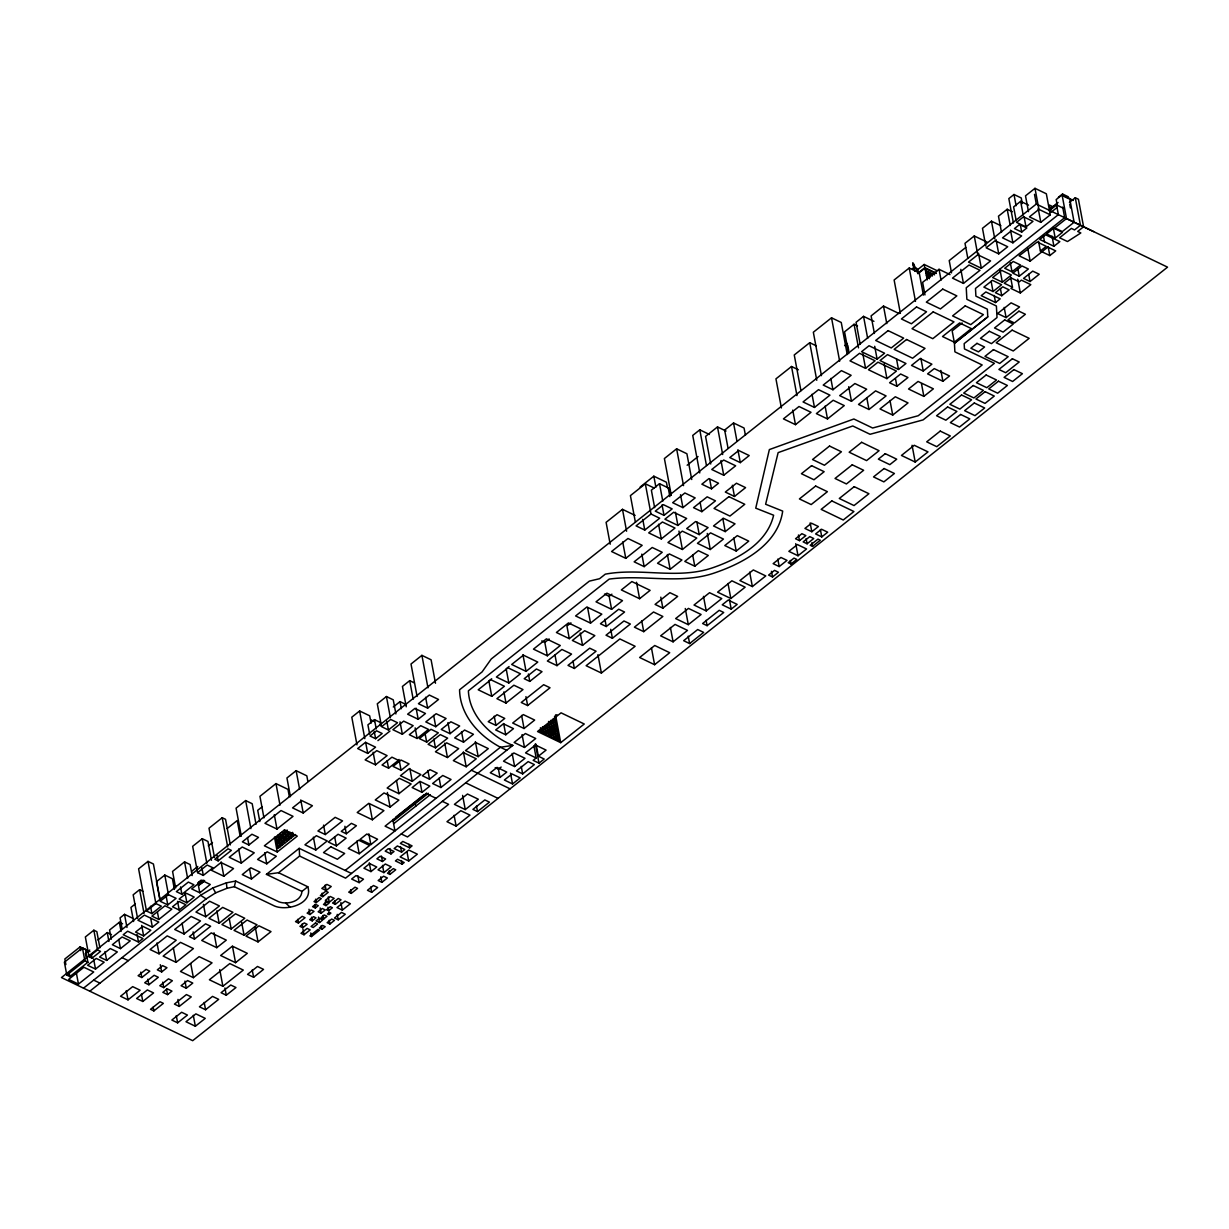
<?xml version="1.0" encoding="UTF-8"?>
<svg xmlns="http://www.w3.org/2000/svg" width="1229" height="1229" viewBox="0 0 1229 1229"><rect width="100%" height="100%" fill="white"/><g stroke="black" fill="none" stroke-linecap="round" stroke-linejoin="round"><path stroke-width="1.5" d="M89.809 991.204L206.119 898.921L215.674 892.838L226.95 888.306L234.34 886.693L274.482 905.988C287.094 911.38 313.472 903.822 307.803 886.754L301.919 891.424C301.243 901.733 287.217 904.882 278.952 901.856L235.661 881.039L226.366 882.852L212.863 887.922L200.557 895.296L83.511 988.177M234.34 886.693L235.661 881.039M847.242 354.551L841.25 322.474L831.526 317.804L813.337 332.229L821.448 375.644M148.002 861.391L138.6 868.842L146.497 911.012L151.904 913.608L161.306 906.157L155.883 903.545L148.002 861.391L153.41 863.987L160.277 900.657M709.41 434.467L699.793 429.827L692.741 435.419L699.762 472.935M816.256 345.825L809.727 342.691L794.257 354.966L800.939 390.668M691.727 479.51L686.903 453.747L676.626 448.815L664.397 458.525L671.28 495.333M913.546 268.275C916.266 271.071 910.243 255.417 914.207 268.168M913.9 264.051L915.052 270.749M923.394 295.083L919.231 272.823L909.245 268.014L894.128 279.997L900.381 313.395M435.496 683.247L431.102 659.789L421.9 655.364L411.008 664.013L417.092 696.474M914.653 265.971L914.775 268.629M912.425 268.69L914.376 267.154L916.588 268.214L917.264 271.824M230.33 844.891L225.537 819.313L222.219 817.715L209.007 828.208L214.476 857.443M798.389 369.806L791.522 366.503L775.945 378.855L781.398 407.951M640.14 487.053L653.828 476.191L666.425 482.244L667.455 487.744M256.031 824.29L252.191 803.72L245.646 800.571L236.076 808.16L241.33 836.227M654.043 487.959L645.333 483.78L630.416 495.625L635.408 522.325M726.047 431.041L717.49 426.924L705.569 436.403L710.731 463.978M371.066 723.19L369.683 715.8L359.636 710.976L351.801 717.183L356.978 744.866M915.236 271.363L917.786 269.335L918.171 271.425M915.544 271.302L924.177 264.465L937.112 270.687M211.48 860.254L207.962 841.435L202.247 838.7L192.661 846.305L197.592 872.651L203.307 875.386L212.894 867.782L207.179 865.032L197.592 872.651M1022.298 203.599L1021.253 197.961L1014.002 194.489L1008.84 198.576L1013.403 222.956M142.825 891.24L139.614 889.688L133.178 894.804L137.587 918.401M917.602 273.422L924.776 267.707L924.177 264.465M873.911 321.337L863.541 316.36L856.06 322.29L860.177 344.335M857.535 325.931L854.078 324.272L844.553 331.83L848.64 353.599M917.955 273.698L925.022 268.091L936.206 273.468M289.322 796.561L287.985 789.371L275.972 783.595L259.933 796.331L263.958 817.899M395.892 713.926L393.249 699.823L386.428 696.536L377.303 703.787L381.251 724.926M635.132 515.412L622.488 509.328L606.097 522.34L610.198 544.217M93.85 930.215L85.354 936.959L89.041 956.684L92.052 958.144L100.548 951.4L97.537 949.94L93.85 930.215L96.861 931.674L99.887 947.805M745.435 435.358L744.052 428.015L733.544 422.976L724.649 430.042L728.075 448.401M307.864 781.429L306.82 775.822L296.128 770.675L286.941 777.972L290.443 796.669M414.234 682.832L409.703 680.651L402.436 686.427L406.246 706.783M174.426 889.427L172.413 878.735L164.794 875.063L156.498 881.654L159.831 899.474M669.866 496.639L668.238 487.898L659.512 483.704L651.37 490.171L654.642 507.654M899.06 313.549L883.497 306.067L871.1 315.899L874.387 333.443M1000.913 225.721L991.465 221.189L982.478 228.302L985.796 246.03M192.185 875.57L190.126 864.555L184.565 861.882L172.567 871.407L175.655 887.937M1012.389 211.741L1007.196 209.253L998.47 216.181L1001.512 232.419M227.15 828.546L237.228 820.542L240.208 836.427M987.056 242.113L974.259 235.968L964.995 243.311L967.822 258.351M1034.987 188.329L1038.92 209.36L1029.441 216.872L1040.794 222.341L1050.273 214.814L1046.34 193.783L1034.987 188.329L1025.508 195.841L1028.458 211.618M89.901 951.584L80.1 946.883L64.845 958.989L65.874 964.55M687.149 465.238L698.057 456.573M135.267 903.991L130.95 907.417L133.592 921.504M208.331 845.829L212.494 842.526M1028.519 205.12L1020.638 201.341L1013.618 206.902L1016.199 220.652M82.435 947.882L64.384 962.199L66.812 975.119L69.853 976.579L87.904 962.261L85.477 949.341L82.435 947.882L84.862 960.801L87.904 962.261M133.009 918.416L124.528 914.345L120.073 917.863L122.178 929.109M965.764 247.459L949.218 260.579L951.507 272.869M950.017 274.605L939.033 269.32L922.626 282.347L924.976 294.929M262.023 806.915L257.721 810.31L259.826 821.525M844.615 345.656L847.38 343.459M380.79 726.062L380.099 722.345L374.492 719.641L367.917 724.864L369.652 734.159M122.593 923.809L119.351 922.257L109.581 930L111.301 939.202M97.921 939.985L107.261 932.565L111.501 934.608M393.28 706.967L400.039 701.621L406.353 704.647M89.732 950.032L85.4 953.458L86.03 956.838M191.801 871.207L197.792 866.46M173.535 887.999L176.208 885.894M1036.308 204.045L61.45 977.562L192.692 1040.671L1167.55 267.154L1036.308 204.045L1034.495 194.351M89.041 956.684L97.537 949.94M146.497 911.012L155.883 903.545M66.812 975.119L84.862 960.801M168.465 894.681L160.169 901.256L167.789 904.928L176.085 898.338L168.465 894.681L164.794 875.063M651.001 514.029L636.069 525.874L644.764 530.068L659.696 518.223L651.001 514.029L645.333 483.78M977.777 254.772L968.529 262.115L981.326 268.26L990.574 260.917L977.777 254.772L974.259 235.968M218.132 860.868L231.359 850.376L228.041 848.793L214.829 859.271L218.132 860.868L217.118 855.384M375.613 738.706L382.188 733.498L376.581 730.794L370.006 736.017L375.613 738.706L374.215 731.27M1058.399 197.285L1062.532 194.013L1068.293 196.778L1068.646 198.683L1064.329 196.609M1073.332 200.45L1062.071 194.889L1056.187 199.559L1056.986 203.814L1051.102 208.5M388.41 729.98L397.535 722.729L390.714 719.457L381.589 726.692L388.41 729.98L386.766 721.162M181.892 894.282L193.905 884.757L188.344 882.084L176.346 891.609L181.892 894.282L180.525 886.923M377.933 740.626L389.962 731.071M1025.985 226.919L1032.99 221.343L1023.527 216.796L1016.521 222.372L1025.985 226.919L1024.049 216.611M198.591 884.373L203.492 880.486L203.676 881.423M664.013 515.35L672.155 508.883L663.445 504.689L655.287 511.141L664.013 515.35L662.047 504.858M1049.028 209.913L1058.092 202.508M248.919 844.984L258.489 837.395L251.945 834.245L242.374 841.85L248.919 844.984L247.521 837.502M204.659 880.64L198.76 885.31L198.407 883.451M1021.698 232.066L1026.86 227.964L1019.609 224.492L1014.463 228.579L1021.698 232.066L1020.3 224.569M1049.197 210.804L1056.556 204.966L1062.855 207.993M120.457 948.619L130.228 940.876L122.101 936.974L112.346 944.717L120.457 948.619L118.737 939.432M95.509 969.066L104.158 962.215L96.261 958.42L87.612 965.272L95.509 969.066L93.604 958.943M106.646 960.417L117.323 951.937L110.257 948.542L99.58 957.022L106.646 960.417L104.972 951.538M367.717 753.392L375.552 747.171L365.505 742.331L357.67 748.553L367.717 753.392L365.643 742.316M158.818 919.476L171.86 909.107L164.963 905.788L151.92 916.143L158.818 919.476L157.435 912.056M1051.148 212.187L1057.032 207.517M78.456 984.091L93.711 971.985L83.925 967.269L68.655 979.39L78.456 984.091L76.367 972.969M998.731 253.865L1007.703 246.737L995.106 240.684L986.134 247.812L998.731 253.865L996.074 239.686M1012.896 242.82L1021.622 235.907L1011.252 230.914L1002.526 237.842L1012.896 242.82L1010.53 230.192M427.646 708.119L438.538 699.47L429.32 695.046L418.428 703.695L427.646 708.119L425.618 697.289M963.444 283.392L979.989 270.257L969.036 265.003L952.49 278.123L963.444 283.392L960.817 269.351M152.381 927.173L158.818 922.057L144.361 915.113L137.925 920.214L152.381 927.173L150.675 918.094M276.986 829.068L293.024 816.333L281.011 810.556L264.972 823.292L276.986 829.068L274.297 814.689M682.925 507.623L695.168 497.914L684.891 492.983L672.662 502.692L682.925 507.623L680.513 494.749M723.727 475.254L735.664 465.791L723.697 460.03L711.76 469.493L723.727 475.254L720.977 460.537M143.639 935.945L150.829 930.245L142.764 926.359L135.559 932.074L143.639 935.945L141.673 925.391M740.304 462.626L749.214 455.56L738.706 450.505L729.796 457.572L740.304 462.626L737.892 449.768M832.939 389.747L851.129 375.306L841.419 370.636L823.215 385.076L832.939 389.747L830.819 378.424M186.9 902.808L194.182 897.032L186.393 893.283L179.111 899.06L186.9 902.808L185.011 892.684M418.198 719.272L425.48 713.496L414.91 708.411L407.629 714.187L418.198 719.272L416.124 708.165M1069.399 202.416L1075.283 197.746L1078.432 199.267L1083.579 226.781L1077.695 231.451L1080.844 232.957L1067.494 241.545L1059.613 237.765L1071.396 228.41L1074.545 229.931L1080.429 225.26L1075.283 197.746M199.789 892.792L210.267 884.481L202.155 880.578L191.678 888.905L199.789 892.792L197.869 882.591M138.493 942.075L142.948 938.541L127.678 931.213L123.223 934.731L138.493 942.075L137.095 934.578M179.188 910.013L185.84 904.728L179.127 901.502L172.459 906.787L179.188 910.013L177.56 901.333M402.359 734.251L413.159 725.678L403.68 721.131L392.881 729.703L402.359 734.251L400.024 721.838M711.483 488.819L718.535 483.227L708.918 478.603L701.867 484.195L711.483 488.819L709.732 479.433M303.225 813.014L312.412 805.732L301.735 800.586L292.548 807.883L303.225 813.014L300.767 799.941M814.474 407.429L829.944 395.154L818.529 389.67L803.059 401.944L814.474 407.429L812.016 394.279M223.847 876.262L233.541 868.565L221.005 862.543L211.311 870.24L223.847 876.262L221.159 861.913M241.283 863.111L254.249 852.818L242.19 847.011L229.224 857.304L241.283 863.111L238.641 848.993M625.776 558.35L642.168 545.338L627.958 538.502L611.566 551.514L625.776 558.35L622.704 541.943M865.554 368.347L875.079 360.788L859.517 353.307L849.992 360.865L865.554 368.347L862.835 353.829M877.107 359.16L884.603 353.23L869.041 345.748L861.56 351.694L877.107 359.16L874.71 346.301M795.47 424.65L811.032 412.299L799.004 406.507L783.426 418.874L795.47 424.65L792.736 410.102M276.233 838.746L287.171 830.051L288.984 839.73M276.586 840.682L287.54 831.987M276.955 842.618L290.09 832.187L291.181 837.994M1062.701 207.102L1064.683 217.687L975.488 288.446L975.903 296.143L996.396 306.006L997.011 317.558L964.166 343.628L964.458 348.944L994.384 363.323L923.087 419.903L870.055 434.283L852.772 425.971L778.126 452.625L765.621 504.243L782.689 511.095C778.111 544.14 744.113 562.728 715.401 572.637C680.835 584.958 644.442 574.281 609.185 579.105L468.387 690.821C469.432 715.862 490.724 736.248 512.846 745.404L345.579 878.136L299.615 856.045L299.215 848.333L351.463 873.466M375.49 764.837L387.104 755.62L376.75 750.642L365.136 759.86L375.49 764.837L373.109 752.194M677.901 525.444L686.658 518.5L673.661 512.247L664.904 519.206L677.901 525.444L675.443 512.293M661.294 538.932L674.998 528.055L662.416 522.002L648.712 532.879L661.294 538.932L658.56 524.261M277.324 844.553L292.64 832.386L293.362 836.258M277.677 846.489L293.009 834.322M701.836 511.663L715.478 500.833L707.167 496.839L693.525 507.654L701.836 511.663L700.084 502.262M295.559 834.522L278.046 848.425L275.864 836.811M491.692 678.746L488.881 680.974L491.754 696.305L504.412 686.258L490.863 679.745L478.204 689.792L491.754 696.305M417.123 738.475L428.522 729.427L420.717 725.678L409.318 734.712L417.123 738.475L415.141 727.875M509.083 666.533L506.179 668.837L508.821 683.001L520.451 673.784L508.007 667.808L496.393 677.025L508.821 683.001M286.803 841.466L284.621 829.867L264.373 845.798L277.278 852.004L297.295 836.119L284.375 829.913M435.757 726.708L446.096 718.504L436.141 713.726L425.802 721.93L435.757 726.708L433.637 715.416M547.335 655.794L533.463 649.127L546.413 638.85L560.286 645.517L547.335 655.794L544.816 642.398L549.148 638.972M1012.02 271.793L1020.562 265.018L1013.264 261.5L1004.723 268.275L1012.02 271.793L1010.315 262.699M1055.204 238.088L1062.409 232.373L1053.775 228.21L1046.57 233.94L1055.204 238.088L1053.207 227.396M266.754 863.833L276.325 856.244L267.169 851.851L257.598 859.44L266.754 863.833L264.681 852.711M827.486 418.92L844.277 405.601L833.17 400.27L816.394 413.589L827.486 418.92L825.105 406.138M570.947 622.873L566.938 626.053L569.304 638.681L581.332 629.14L568.459 622.934L556.414 632.489L569.304 638.681M388.579 768.156L398.457 760.321L391.928 757.172L382.05 765.006L388.579 768.156L387.196 760.72M1040.379 251.023L1046.263 246.353L1037.23 242.005L1019.133 255.816L1030.163 261.132L1047.83 247.106L1055.711 250.9L1049.827 255.571L1040.379 251.023L1038.551 241.33M851.467 401.284L866.675 389.209L854.892 383.54L839.668 395.615L851.467 401.284L848.732 386.705M1002.326 282.194L1011.375 275.019L1001.681 270.365L992.633 277.539L1002.326 282.194L999.899 269.197M644.165 566.63L662.231 552.297L652.215 547.489L634.149 561.822L644.165 566.63L641.815 554.11M251.438 878.996L260.01 872.191L250.839 867.782L242.267 874.587L251.438 878.996L249.502 868.58M734.466 496.455L745.588 487.621L736.448 483.227L725.325 492.061L734.466 496.455L732.376 485.255M993.032 291.534L1001.589 284.744L992.433 280.335L983.876 287.125L993.032 291.534L991.127 281.303M611.596 609.323L596.019 601.826L606.911 593.177L622.504 600.658L611.596 609.323L609.169 596.342L611.888 594.175M159.063 953.827L176.208 940.231L167.205 935.899L150.061 949.51L159.063 953.827L157.02 942.935M184.073 933.979L200.496 920.951L191.125 916.45L174.702 929.477L184.073 933.979L182.061 923.225M205.765 916.773L219.423 905.942L209.606 901.226L195.949 912.056L205.765 916.773L203.43 904.329M426.678 742.101L438.338 732.837L430.995 729.304L419.335 738.568L426.678 742.101L425.004 733.191M886.923 378.624L896.448 371.066L877.982 362.186L868.457 369.745L886.923 378.624L884.158 363.799M898.491 369.453L905.973 363.507L887.507 354.628L880.025 360.573L898.491 369.453L896.509 358.914M1053.929 246.292L1059.828 241.621L1045.633 234.8L1039.749 239.471L1053.929 246.292L1052.055 236.214M1019.24 276.233L1028.35 268.997L1021.99 265.94L1012.88 273.176L1019.24 276.233L1017.95 269.274M301.919 891.424L266.416 874.357L299.215 848.333M962.138 322.966L952.168 330.878L954.272 342.184L971.386 328.619L959.619 322.95L942.505 336.531L954.272 342.184M401.084 770.276L409.088 763.916L401.023 760.044L393.034 766.389L401.084 770.276L399.056 759.461M526.058 671.387L537.78 662.078L523.4 655.165L511.679 664.459L526.058 671.387L522.924 654.658M699.24 534.615L708.104 527.594L695.553 521.557L686.688 528.593L699.24 534.615L696.858 521.91M141.827 977.516L149.815 971.171L146.082 969.389L138.094 975.718L141.827 977.516L140.813 972.093M450.029 733.682L459.677 726.016L450.874 721.792L441.226 729.442L450.029 733.682L447.94 722.575M1001.743 295.728L1009.132 289.875L1002.772 286.818L995.398 292.671L1001.743 295.728L1000.406 288.554M1012.481 287.202L1010.929 288.446L1020.331 292.963L1030.808 284.652L1021.391 280.135L1019.24 281.856L1011.021 277.892L1004.277 283.254L1012.481 287.202L1010.545 276.863M682.402 549.471L696.766 538.072L682.31 531.128L667.946 542.527L682.402 549.471L678.961 531.082M590.519 623.118L601.826 614.162L586.894 606.988L575.602 615.944L590.519 623.118L587.6 607.541M325.316 834.552L342.538 820.895L335.148 817.331L317.927 831.004L325.316 834.552L323.55 825.135M995.536 302.534L1000.176 298.847L985.873 291.964L981.218 295.651L995.536 302.534L994.2 295.436M435.45 747.831L447.648 738.153L440.289 734.619L428.091 744.298L435.45 747.831L433.806 739.059M194.459 939.094L210.635 926.251L205.566 923.824L189.389 936.652L194.459 939.094L193.107 931.889M266.416 874.357L278.599 872.713L299.615 856.045M219.161 923.225L232.926 912.302L222.679 907.386L208.93 918.293L219.161 923.225L216.857 910.843M896.909 386.29L907.954 377.518L900.642 374L889.581 382.772L896.909 386.29L895.495 378.762M1030.04 281.533L1039.212 274.251L1032.729 271.133L1023.557 278.415L1030.04 281.533L1028.688 274.297M868.995 409.487L886.078 395.922L875.601 390.883L858.518 404.449L868.995 409.487L866.906 398.365M161.675 971.924L166.96 967.73L162.612 965.625L157.327 969.835L161.675 971.924L160.323 964.719M315.792 850.007L327.221 840.943L316.375 835.72L304.946 844.799L315.792 850.007L313.395 837.164M506.717 750.274C482.551 739.704 460.015 717.429 459.569 689.776L482.091 671.91L491.247 658.99L589.352 581.133L599.552 578.721L605.298 574.158C640.923 567.475 677.84 579.842 712.897 567.69C738.183 558.918 767.096 543.295 773.625 515.228L755.743 508.161L769.354 449.584L853.878 418.997L872.636 428.015L918.232 415.725L982.186 364.967L954.887 351.847L954.426 343.321L987.778 316.867L987.363 309.155L966.87 299.308L966.24 287.755L1058.369 214.645L1056.387 204.075M670.158 569.319L681.926 559.978L669.329 553.926L657.546 563.266L670.158 569.319L667.378 554.509M128.016 999.853L140.137 990.236L132.671 986.641L120.55 996.258L128.016 999.853L126.28 990.62M529.776 681.388L542.02 671.679L536.443 668.991L524.199 678.715L529.776 681.388L528.393 673.999M176.07 962.338L193.429 948.573L180.509 942.366L163.15 956.131L176.07 962.338L173.35 947.836M148.878 984.767L158.311 977.285L154.147 975.288L144.715 982.77L148.878 984.767L147.833 979.221M923.24 371.035L931.889 364.183L920.168 358.545L911.519 365.412L923.24 371.035L920.874 358.361M505.995 703.049L522.986 689.577L513.891 685.214L496.915 698.687L505.995 703.049L503.905 691.881M639.587 598.707L650.126 590.35L631.875 581.563L621.336 589.935L639.587 598.707L636.514 582.254M725.248 531.604L735.034 523.846L723.313 518.208L713.527 525.966L725.248 531.604L722.806 518.53M556.983 665.642L571.546 654.089L561.914 649.465L547.366 661.018L556.983 665.642L555.001 655.026M582.546 645.363L594.836 635.608L584.651 630.707L572.361 640.463L582.546 645.363L580.242 633.012M606.281 626.529L624.562 612.027L618.725 609.215L600.443 623.733L606.281 626.529L604.898 619.201M346.301 833.769L356.41 825.75L351.386 823.338L341.278 831.357L346.301 833.769L344.903 826.272M412.253 781.367L420.84 774.562L409.027 768.893L400.439 775.699L412.253 781.367L409.841 768.478M463.517 742.162L473.442 734.297L464.593 730.041L454.684 737.922L463.517 742.162L461.536 731.593M398.949 793.673L411.147 783.979L399.364 778.31L387.15 788.004L398.949 793.673L396.491 780.538M231.19 929.001L244.755 918.247L235.492 913.792L221.927 924.546L231.19 929.001L229.162 918.201M447.448 757.525L458.663 748.63L446.649 742.854L435.435 751.764L447.448 757.525L444.744 743.13M336.362 845.875L346.132 838.132L338.083 834.261L328.312 842.003L336.362 845.875L334.626 836.626M710.285 549.517L723.451 539.07L710.592 532.879L697.442 543.326L710.285 549.517L707.289 533.447M142.794 1001.466L153.564 992.924L147.372 989.944L136.603 998.501L142.794 1001.466L141.412 994.046M372.372 819.789L383.924 810.618L368.761 803.336L357.209 812.507L372.372 819.789L369.391 803.889M1006.105 317.62L1019.563 306.943L1011.083 302.856L997.61 313.533L1006.105 317.62L1004.185 307.404M390.1 807.069L398.872 800.11L384.016 792.966L375.26 799.925L390.1 807.069L387.381 792.475M163.734 987.624L172.383 980.742L168.465 978.868L159.816 985.735L163.734 987.624L162.704 982.155M694.784 566.216L708.319 555.462L698.349 550.669L684.799 561.407L694.784 566.216L692.71 555.139M495.963 725.417L504.766 718.427L497.038 714.71L488.22 721.7L495.963 725.417L494.227 716.138M216.765 947.682L226.305 940.124L211.25 932.888L201.725 940.446L216.765 947.682L213.984 932.78M429.52 779.201L437.186 773.118L429.996 769.661L422.33 775.745L429.52 779.201L427.892 770.491M892.715 415.064L908.031 402.912L895.296 396.783L879.979 408.934L892.715 415.064L889.996 400.5M527.625 705.554L550.024 687.764L543.648 684.707L521.25 702.481L527.625 705.554L525.951 696.613M574.373 668.453L596.065 651.232L589.69 648.175L567.998 665.381L574.373 668.453L572.975 661.002M612.395 638.281L630.354 624.025L623.979 620.968L606.02 635.209L612.395 638.281L610.721 629.309M422.008 792.321L429.827 786.114L419.949 781.367L412.145 787.574L422.008 792.321L420.011 781.598M167.559 994.599L171.952 991.112L167.252 988.838L162.843 992.341L167.559 994.599L166.514 989.022M244.064 935.192L257.076 924.853L247.06 920.029L234.032 930.368L244.064 935.192L241.606 922.103M923.855 396.383L933.379 388.825L918.063 381.451L908.538 389.009L923.855 396.383L921.489 383.725M942.904 381.267L949.556 375.982L934.24 368.608L927.588 373.893L942.904 381.267L940.876 370.436M193.383 977.669L212.049 962.86L199.129 956.638L180.463 971.448L193.383 977.669L190.787 963.782M395.753 817.162L423.636 795.04M426.647 793.135L385.076 826.165L394.955 830.912L392.819 819.497L393.618 819.866M392.988 820.342L426.724 793.565M153.871 1010.914L163.365 1003.371L160.031 1001.758L150.522 1009.301L153.871 1010.914L153.164 1007.165M393.142 821.218L428.399 793.258M662.861 608.155L677.655 596.418L669.882 592.67L655.072 604.407L662.861 608.155L660.803 597.156M736.232 551.053L748.738 541.129L737.292 535.629L724.787 545.553L736.232 551.053L733.79 538.01M186.286 988.224L192.784 983.077L187.591 980.573L181.093 985.719L186.286 988.224L184.949 981.095M393.618 823.783L430.334 794.641M478.189 756.649L488.312 748.615L475.638 742.516L465.514 750.55L478.189 756.649L475.377 741.609M505.749 734.788L513.492 728.643L503.429 723.804L495.686 729.949L505.749 734.788L503.644 723.497M466.19 766.773L476.268 758.785L463.41 752.609L453.332 760.597L466.19 766.773L463.394 751.887M440.904 787.512L451.043 779.478L442.747 775.484L432.608 783.518L440.904 787.512L439.152 778.157M359.206 853.74L369.637 845.475L358.668 840.19L348.237 848.471L359.206 853.74L356.856 841.143M370.851 844.6L377.595 839.238L366.795 834.045L360.051 839.392L370.851 844.6L368.838 833.815M643.735 631.66L662.861 616.482L653.536 611.996L634.41 627.174L643.735 631.66L641.692 620.691M345.165 870.439L500.403 747.247L512.846 745.404M524.061 728.505L534.676 720.071L523.308 714.602L512.693 723.036L524.061 728.505L521.618 715.447M258.029 941.906L271.01 931.613L258.966 925.821L245.984 936.114L258.029 941.906L255.309 927.342M179.265 1006.413L191.248 996.903L186.424 994.584L174.441 1004.093L179.265 1006.413L177.959 999.423M235.538 962.676L247.306 953.335L232.404 946.161L220.636 955.501L235.538 962.676L232.481 946.33M326.177 890.518L331.231 886.508L326.899 884.419L321.829 888.429L326.177 890.518L325.147 885.08M325.808 891.179L320.37 895.495L322.781 896.663L328.22 892.346L325.808 891.179L325.163 887.707M601.38 673.046L635.116 646.285L619.862 638.942L586.125 665.703L601.38 673.046L597.939 654.627M316.191 902.639L321.291 898.583L319.125 897.539L314.01 901.594L316.191 902.639L315.546 899.198M554.479 716.661L556.937 714.71M315.346 908.001L318.265 905.681L315.5 904.36L312.581 906.679L315.346 908.001L314.685 904.544M298.386 923.01L305.069 917.71L302.196 916.327L295.513 921.627L298.386 923.01L297.71 919.369M310.015 914.545L314.01 911.365L311.121 909.982L307.127 913.147L310.015 914.545L309.017 909.276M222.879 986.272L243.311 970.065L229.792 963.567L209.376 979.774L222.879 986.272L219.761 969.589M329.264 902.24L334.15 898.353L330.232 896.479L325.347 900.35L329.264 902.24L328.266 896.909M524.476 747.432L535.721 738.506L525.382 733.529L514.137 742.454L524.476 747.432L522.079 734.619M177.637 1022.835L187.438 1015.062L181.646 1012.266L171.845 1020.055L177.637 1022.835L176.285 1015.646M325.946 905.619L329.034 903.161L326.576 901.978L323.473 904.421L325.946 905.619L325.255 901.932M390.976 853.925L394.048 851.482L388.256 848.701L385.199 851.129L390.976 853.925L389.962 848.502M382.434 861.498L385.629 858.963L380.099 856.29L376.904 858.825L382.434 861.498L381.405 856.014M499.988 777.45L490.279 772.764L497.054 767.403L506.763 772.073L499.988 777.45L498.452 769.2L501.155 767.05M370.943 871.591L376.735 867.013L369.699 863.618L363.907 868.212L370.943 871.591L369.299 862.804M359.16 882.637L363.492 879.196L355.98 875.586L351.648 879.027L359.16 882.637L357.839 875.632M302.795 927.726L307.112 924.3L304.254 922.933L299.937 926.359L302.795 927.726L302.088 924.008M321.153 913.224L325.286 909.936L322.275 908.492L318.142 911.78L321.153 913.224L320.17 907.97M312.227 920.874L316.022 917.863L313.518 916.665L309.723 919.661L312.227 920.874L311.536 917.172M335.317 904.344L341.032 899.828L338.267 898.491L332.552 903.023L335.317 904.344L334.641 900.703M401.56 852.112L404.817 849.531L397.397 845.951L394.14 848.532L401.56 852.112L400.531 846.612M688.301 624.655L701.114 614.485L688.455 608.401L675.643 618.571L688.301 624.655L685.275 608.493M706.214 610.905L721.761 598.569L709.563 592.701L694.016 605.037L706.214 610.905L703.495 596.372M328.635 910.75L332.414 907.739L330.309 906.725L326.53 909.737L328.635 910.75L327.959 907.186M351.279 893.375L357.547 888.398L354.997 887.184L348.729 892.162L351.279 893.375L350.603 889.765M205.566 1009.762L218.67 999.361L212.525 996.396L199.421 1006.797L205.566 1009.762L204.198 1002.418M409.641 847.841L412.084 845.89L402.835 841.45L400.393 843.386L409.641 847.841L408.98 844.338M226.274 995.213L235.968 987.532L230.76 985.013L221.066 992.709L226.274 995.213L224.922 987.962M514.628 766.527L524.998 758.308L513.906 752.962L503.521 761.197L514.628 766.527L512.17 753.423M799.48 540.652L805.855 535.598L801.907 533.709L795.532 538.748L799.48 540.652L798.42 534.999M304.009 934.762L310.169 929.877L307.142 928.417L300.997 933.303L304.009 934.762L302.979 929.278M319.509 922.533L322.72 919.999L319.294 918.34L316.083 920.89L319.509 922.533L318.495 917.08M323.765 918.908L327.052 916.296L324.364 915.006L321.076 917.617L323.765 918.908L323.104 915.375M673.093 641.83L687.503 630.4L675.044 624.409L660.634 635.839L673.093 641.83L670.404 627.481M811.816 531.742L818.391 526.519L811.509 523.216L804.934 528.439L811.816 531.742L810.157 522.893M383.878 872.621L391.175 866.829L385.338 864.018L378.04 869.809L383.878 872.621L382.526 865.385M253.604 977.285L263.544 969.389L257.491 966.47L247.551 974.367L253.604 977.285L252.237 969.942M730.84 598.523L745.143 587.185L731.885 580.81L717.598 592.163L730.84 598.523L728.014 583.468M465.269 809.588L478.327 799.234L467.466 794.011L454.423 804.365L465.269 809.588L462.611 795.378M195.35 1026.246L205.258 1018.38L195.887 1013.864L185.978 1021.729L195.35 1026.246L193.306 1015.323M342.323 910.105L350.388 903.714L345.057 901.149L336.992 907.555L342.323 910.105L340.909 902.562M402.129 864.156L404.203 862.512L397.505 859.286L395.431 860.93L402.129 864.156L401.468 860.577M536.167 757.97L533.171 760.352L538.993 763.163L544.201 759.03L538.363 756.219L536.151 744.328L533.939 746.08L536.167 757.97L525.551 752.87L535.46 745.004L546.091 750.105L538.363 756.219M752.363 586.571L765.775 575.925L753.316 569.949L739.904 580.58L752.363 586.571L749.659 572.146M311.444 936.559L319.494 930.169L317.973 929.431L309.908 935.837L311.444 936.559L310.768 932.949M389.916 874.418L395.723 869.794L393.295 868.626L387.473 873.251L389.916 874.418L389.224 870.762M654.596 664.705L669.713 652.707L654.75 645.502L639.633 657.5L654.596 664.705L651.447 647.852M807.1 543.786L813.736 538.532L809.773 536.627L803.151 541.881L807.1 543.786L806.132 538.594M321.937 929.278L325.209 926.681L322.582 925.422L319.31 928.018L321.937 929.278L321.23 925.545M779.201 566.569L787.006 560.378L780.937 557.459L773.133 563.65L779.201 566.569L777.819 559.103M381.881 882.33L387.35 877.982L383.617 876.2L378.148 880.532L381.881 882.33L380.836 876.753M408.704 861.007L417.338 854.17L408.781 850.053L400.147 856.905L408.704 861.007L406.999 851.866M329.894 924.008L334.472 920.383L331.692 919.062L327.129 922.672L329.894 924.008L329.203 920.244M707.105 625.669L723.727 612.488L719.226 610.321L702.604 623.518L707.105 625.669L706.107 620.322M371.65 892.3L377.641 887.538L373.462 885.525L367.471 890.288L371.65 892.3L370.666 887.015M560.716 742.669L584.267 724.004L561.069 712.835L537.519 731.516L560.716 742.669L555.539 715.017M456.128 826.103L469.97 815.119L460.814 810.71L446.972 821.694L456.128 826.103L454.1 815.288M338.236 919.799L345.272 914.238L341.524 912.425L334.488 918.002L338.236 919.799L337.222 914.376M915.206 462.043L928.003 451.888L914.253 445.282L901.456 455.437L915.206 462.043L912.056 445.282M522.663 773.886L534.354 764.607L528.163 761.627L516.472 770.921L522.663 773.886L521.25 766.404M798.02 555.754L806.562 548.964L797.406 544.57L788.864 551.345L798.02 555.754L795.747 543.648M821.771 536.904L827.701 532.203L821.54 529.238L815.61 533.939L821.771 536.904L820.388 529.515M731.209 609.123L737.17 604.391L728.198 600.075L722.237 604.806L731.209 609.123L729.458 599.767M772.519 576.969L778.449 572.253L774.531 570.364L768.601 575.08L772.519 576.969L771.474 571.331M477.497 811.601L489.434 802.138L484.825 799.925L472.904 809.389L477.497 811.601L476.483 806.116M512.539 783.964L520.19 777.896L512.001 773.963L504.366 780.016L512.539 783.964L510.527 773.164M689.607 643.566L703.649 632.413L697.703 629.54L683.647 640.693L689.607 643.566L688.209 636.146M812.523 546.398L820.296 540.222L817.976 539.116L810.203 545.277L812.523 546.398L811.847 542.788M790.969 564.019L796.761 559.425L793.995 558.104L788.219 562.698L790.969 564.019L790.308 560.47M1052.9 206.718L1049.443 205.059L1050.442 210.405M1064.683 217.702L1093.687 231.636M1038.92 209.36L1050.273 214.814M924.776 267.707L936.099 273.161M925.468 270.472L934.547 274.85M925.898 272.838L932.396 275.957L931.951 273.606M926.343 275.188L930.23 277.063L929.354 272.346M926.789 277.554L928.079 278.169L926.758 271.102M987.778 316.867L954.426 343.321M604.499 594.099L609.169 596.342M541.743 640.923L544.816 642.398M555.278 720.67L552.743 719.441L556.507 739.535M555.692 722.898L550.623 720.455L553.972 738.322M548.503 721.469L556.122 725.125M556.537 727.368L548.917 723.697L551.422 737.093M556.952 729.596L546.797 724.711L548.887 735.879M557.367 731.823L544.677 725.724L546.352 734.65M557.782 734.051L542.557 726.738L543.817 733.436M542.988 728.966L558.212 736.294M540.868 729.98L558.627 738.521M538.748 730.994L559.041 740.749L554.863 718.427M495.21 767.649L498.452 769.2M371.004 719.917L374.461 721.577M471.429 770.245L510.081 788.834M465.699 782.827L498.052 798.374M426.156 793.565L436.049 798.312M442.348 801.354L448.6 804.35L407.521 836.949L401.268 833.953M278.599 872.713L307.803 886.754M121.994 957.637L128.308 960.663M93.681 980.112L99.979 983.139M200.557 895.296L206.119 898.921M285.604 903.008L290.167 907.156M212.863 887.922L215.674 892.838M1069.691 198.545L1074.131 222.234L1062.348 231.574L1054.728 227.903L1066.511 218.562L1062.071 194.889M1069.737 204.26L1070.428 207.916M1062.532 194.013L1062.885 195.918M1048.137 246.553L1049.827 255.571M1038.182 208.315L1040.794 222.341M1043.452 236.229L1044.481 241.744M1020.638 201.341L1023.204 215.075M1027.797 248.427L1030.163 261.132M1014.002 194.489L1016.106 205.735M1007.196 209.253L1010.238 225.491M1017.75 279.183L1020.331 292.963M991.465 221.189L994.783 238.918M978.499 253.22L981.326 268.26M939.033 269.32L941.061 280.104M930.66 272.976L931.09 275.327M928.064 271.732L929.385 278.799M925.022 268.091L927.219 279.905M912.917 263.052L913.808 268.398M909.245 268.014L915.482 301.397M883.497 306.067L886.785 323.611M863.541 316.36L867.674 338.39M854.078 324.272L858.503 347.853M847.733 345.272L848.747 350.741M831.526 317.804L839.653 361.203M809.727 342.691L816.763 380.268M791.522 366.503L796.96 395.6M733.544 422.976L736.985 441.319M717.49 426.924L722.667 454.515M699.793 429.827L706.46 465.468M676.626 448.815L683.524 485.624M669.098 487.836L670.496 495.348M659.512 483.704L662.784 501.186M653.828 476.191L655.887 487.176M642.767 519.391L644.764 530.068M622.488 509.328L626.59 531.22M540.437 727.752L541.282 732.207M535.383 743.806L538.993 763.163M421.9 655.364L427.969 687.825M409.703 680.651L413.174 699.163M400.039 701.621L401.361 708.703M415.279 803.658L415.755 806.209M386.428 696.536L390.376 717.69M374.492 719.641L376.228 728.935M359.636 710.976L364.813 738.644M322.136 893.176L322.781 896.663M296.128 770.675L299.63 789.371M275.972 783.595L280.012 805.164M282.44 831.603L284.606 843.202M280.243 833.339L282.424 844.937M278.061 835.075L280.227 846.689M274.482 837.072L277.278 852.004M245.646 800.571L250.9 828.638M222.219 817.715L227.703 846.965M202.247 838.7L206.825 863.157M201.894 867.858L203.307 875.386M203.83 880.225L203.999 881.162M203.169 880.747L203.338 881.685M202.846 881.009L203.015 881.93M202.339 880.333L202.693 882.192M202.017 880.578L202.355 882.453M201.679 880.84L202.032 882.714M201.187 880.164L201.71 882.975M200.849 880.425L201.387 883.236M200.527 880.686L201.049 883.497M200.204 880.947L200.726 883.759M200.05 882.145L200.404 884.02M199.544 881.47L200.066 884.281M199.221 881.731L199.743 884.542M198.883 881.992L199.421 884.803M198.729 883.19L199.083 885.049M184.565 861.882L187.653 878.412M166.13 896.002L167.789 904.928M150.537 906.28L151.904 913.608M139.614 889.688L144.023 913.301M124.528 914.345L126.971 927.465M119.351 922.257L121.072 931.459M107.261 932.565L108.92 941.445M91.392 954.549L92.052 958.144M80.1 946.883L80.791 950.585M69.162 972.892L69.853 976.579M226.366 882.852L226.95 888.306M916.527 306.973L901.41 318.956L911.411 323.765L926.528 311.782L916.527 306.973M888.091 330.632L875.693 340.464L891.255 347.945L903.653 338.113L888.091 330.632M942.735 289.107L926.328 302.134L940.446 308.925L956.853 295.897L942.735 289.107M933.21 311.889L912.026 328.696L932.796 338.682L953.981 321.875L933.21 311.889M906.556 339.511L894.159 349.343L912.625 358.223L925.022 348.391L906.556 339.511M965.211 305.883L952.583 315.899L970.772 324.64L983.4 314.624L965.211 305.883M728.889 496.654L714.034 508.437L729.918 516.072L744.774 504.289L728.889 496.654M829.529 446.05L812.538 459.538L824.444 465.253L841.419 451.78L829.529 446.05M330.785 846.812L323.519 852.573L337.391 859.255L344.658 853.479L330.785 846.812M811.57 465.653L801.416 473.718L813.982 479.756L824.152 471.69L811.57 465.653M989.36 331.277L980.465 338.328L991.465 343.628L1000.375 336.562L989.36 331.277M1004.692 319.909L994.538 327.974L1003.11 332.091L1013.264 324.026L1004.692 319.909M976.978 343.367L970.864 348.222L978.453 351.863L984.567 347.024L976.978 343.367M1018.949 311.183L1007.995 319.878L1014.432 322.966L1025.385 314.271L1018.949 311.183M861.637 442.317L849.162 452.211L866.583 460.598L879.058 450.705L861.637 442.317M815.641 486.039L799.403 498.928L811.171 504.566L827.394 491.692L815.641 486.039M1012.128 330.14L996.212 342.768L1013.249 350.972L1029.165 338.328L1012.128 330.14M993.462 349.62L984.967 356.364L999.684 363.446L1008.179 356.702L993.462 349.62M852.25 464.808L835.029 478.465L846.428 483.949L863.649 470.277L852.25 464.808M885.249 453.67L878.351 459.139L889.827 464.654L896.724 459.185L885.249 453.67M973.23 385.522L963.72 393.065L973.906 397.95L983.4 390.407L973.23 385.522M986.134 374.999L976.425 382.711L986.826 387.703L996.535 379.991L986.134 374.999M961.57 395.001L949.848 404.295L959.849 409.103L971.571 399.794L961.57 395.001M947.62 406.968L936.575 415.74L945.869 420.195L956.899 411.438L947.62 406.968M831.818 500.91L821.156 509.374L843.248 520.005L853.925 511.525L831.818 500.91M1012.404 358.745L998.9 369.453L1005.691 372.725L1019.21 362.002L1012.404 358.745M854.201 486.653L839.284 498.482L854.017 505.565L868.918 493.72L854.201 486.653M884.097 468.526L873.527 476.913L883.866 481.876L894.42 473.503L884.097 468.526M315.5 922.964L311.075 926.482L313.195 927.511L317.62 923.993L315.5 922.964M985.151 391.667L975.918 399.01L985.043 403.389L994.276 396.061L985.151 391.667M329.372 912.394L327.421 913.946L328.942 914.668L330.893 913.116L329.372 912.394M998.486 381.19L988.761 388.917L997.671 393.188L1007.396 385.476L998.486 381.19M1013.91 369.591L1004.093 377.38L1012.604 381.482L1022.42 373.693L1013.91 369.591M974.305 402.989L964.627 410.67L974.981 415.648L984.659 407.982L974.305 402.989M960.632 414.465L950.355 422.622L959.542 427.031L969.819 418.874L960.632 414.465M940.231 431.102L926.697 441.841L936.775 446.68L950.309 435.942L940.231 431.102"/></g></svg>
